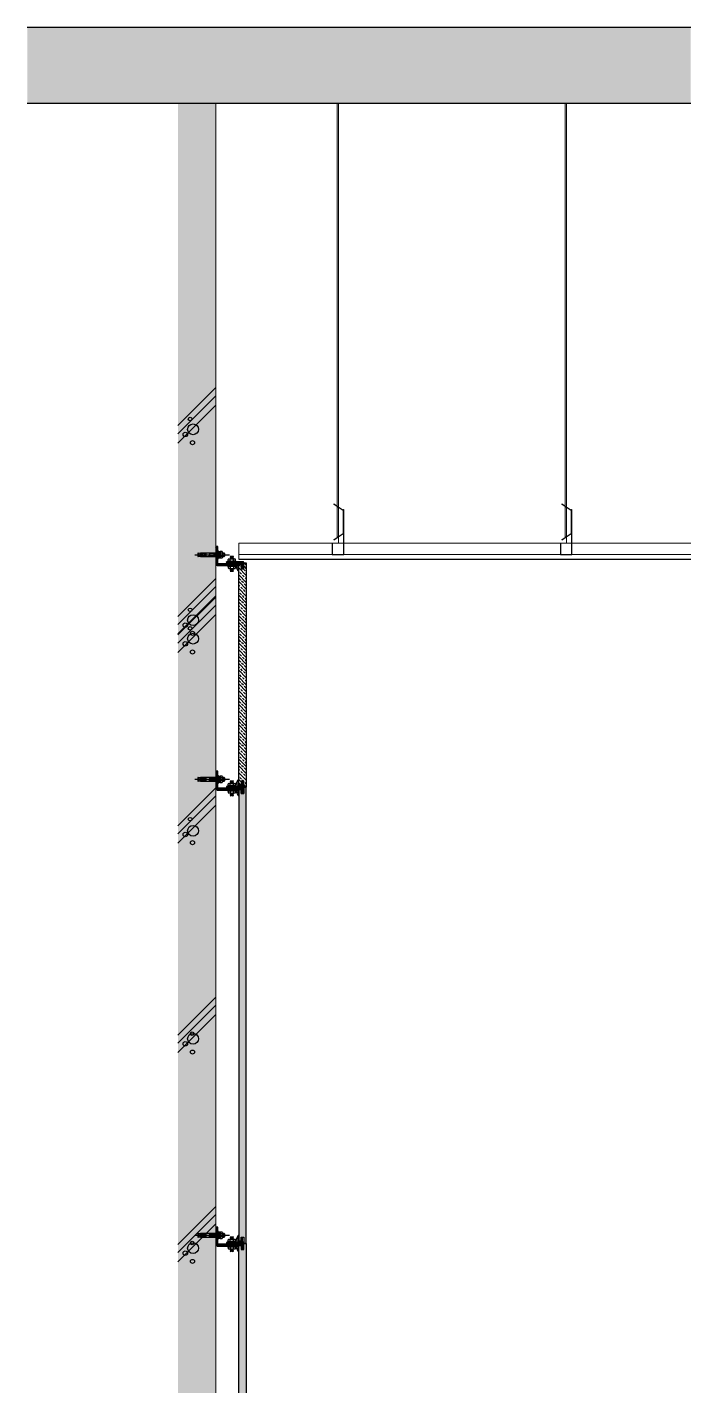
# Model space of a CAD drawing. Header units: millimetres. Extents: x -223175 to 287756, y -120611 to 352956.
# Drawn here: x 237744 to 239490, y 81747 to 85323 of the extents above; entities that cross this region are included whole.
import ezdxf
from ezdxf.lldxf.tags import DXFTag

# ---------------------------------------------------------------- set-up
doc = ezdxf.new("R2010")
doc.units = ezdxf.units.MM
doc.header["$LTSCALE"] = 50
for name, color, linetype in [('1-AG', 4, 'Continuous'), ('1W-마감-대리석', 130, 'Continuous'), ('8', 8, 'Continuous'), ('A-SECTION MEDIUM', 3, 'Continuous'), ('ANG', 1, 'Continuous'), ('AS00X0001_A-DETL-HEVY', 2, 'Continuous'), ('BORD', 7, 'Continuous'), ('CENTER', 1, 'CENTER'), ('d', 7, 'Continuous'), ('ELE', 8, 'Continuous'), ('HATCH', 7, 'Continuous'), ('K', 7, 'Continuous'), ('SEC4', 8, 'Continuous')]:
    doc.layers.add(name, color=color, linetype=linetype)
doc.layers.add('A-GYPS-PROFILES', color=172, linetype='Continuous', lineweight=9)
doc.layers.add('STRC', color=2, linetype='Continuous', lineweight=9)
tags = doc.linetypes.add('CENTER', pattern=[50.8, 31.75, -6.35, 6.35, -6.35]).pattern_tags.tags
tags[10:11] = [DXFTag(74, 4), DXFTag(75, 0), DXFTag(340, '0'), DXFTag(46, 1.0), DXFTag(50, 0.0), DXFTag(44, 0.0), DXFTag(45, 0.0)]
tags[8:9] = [DXFTag(74, 4), DXFTag(75, 0), DXFTag(340, '0'), DXFTag(46, 1.0), DXFTag(50, 0.0), DXFTag(44, 0.0), DXFTag(45, 0.0)]
tags[6:7] = [DXFTag(74, 4), DXFTag(75, 0), DXFTag(340, '0'), DXFTag(46, 1.0), DXFTag(50, 0.0), DXFTag(44, 0.0), DXFTag(45, 0.0)]
tags[4:5] = [DXFTag(74, 4), DXFTag(75, 0), DXFTag(340, '0'), DXFTag(46, 1.0), DXFTag(50, 0.0), DXFTag(44, 0.0), DXFTag(45, 0.0)]
pattern_1 = [(45, (235824.9192, 83314.9832), (-2.0205576, 2.0205576), []), (45, (235826.2662, 83314.9832), (-2.0205576, 2.0205576), [])]
pattern_2 = [(45, (235824.9192, 82114.9832), (-2.0205576, 2.0205576), []), (45, (235826.2662, 82114.9832), (-2.0205576, 2.0205576), [])]
pattern_3 = [(45, (235824.9192, 83905.9832), (-2.0205576, 2.0205576), []), (45, (235826.2662, 83905.9832), (-2.0205576, 2.0205576), [])]

# ---------------------------------------------------------------- blocks, each defined once
blk = doc.blocks.new('A$C11A53913')
at = {"layer": '8'}
h = blk.add_hatch(dxfattribs=at)
h.set_pattern_fill('DASH', color=8, scale=11.428571, angle=-0.4404, style=0)
h.set_pattern_definition([(270.44038365, (272678.6091, 159490.5334), (-1.4175491325, -1.4395093296), [1.428571429, -1.428571429])])
h.paths.add_polyline_path([(33.5, 14.2), (33.5, 14.6), (30.5, 14.6), (30.5, 14.2)])
h.paths.add_polyline_path([(30.5, 14.2), (30.5, 12.7), (33.5, 12.7), (33.5, 14.2)])
h.paths.add_polyline_path([(33.6, 9.6), (33.5, 12.7), (30.5, 12.7), (30.5, 9.6)])
h.paths.add_polyline_path([(33.6, 9.6), (30.5, 9.6), (30.5, 6.6), (33.6, 6.6)])
h.paths.add_polyline_path([(30.5, 6.6), (30.5, 5), (33.6, 5.1), (33.6, 6.6)])
h.paths.add_polyline_path([(30.5, 5), (30.5, 4.7), (33.6, 4.7), (33.6, 5.1)])
h = blk.add_hatch(dxfattribs=at)
h.set_pattern_fill('DASH', color=8, scale=11.428571, angle=-0.4404, style=0)
h.set_pattern_definition([(270.44038, (-476.9, 1704.0097), (-1.4175491, -1.4395093), [1.4285714, -1.4285714])])
h.paths.add_polyline_path([(40.3, 4.7), (40.2, 5.1), (42, 5.1), (42, 4.7)])
h.paths.add_polyline_path([(38.2, 4.7), (38.2, 5.1), (40.2, 5.1), (40.3, 4.7)])
h.paths.add_polyline_path([(34.4, 4.7), (34.3, 5.1), (38.2, 5.1), (38.2, 4.7)])
h.paths.add_polyline_path([(34.3, 5.1), (34.3, 6.6), (38.1, 6.6), (38.2, 5.1)])
h.paths.add_polyline_path([(40.2, 6.6), (40.2, 5.1), (38.2, 5.1), (38.1, 6.6)])
h.paths.add_polyline_path([(40.2, 6.6), (42, 6.7), (42, 5.1), (40.2, 5.1)])
h.paths.add_polyline_path([(40, 9.7), (41.9, 9.7), (42, 6.7), (40.2, 6.6)])
h.paths.add_polyline_path([(38.1, 9.7), (40, 9.7), (40.2, 6.6), (38.1, 6.6)])
h.paths.add_polyline_path([(38.1, 9.7), (38.1, 6.6), (34.3, 6.6), (34.3, 9.6)])
h.paths.add_polyline_path([(38.1, 9.7), (34.3, 9.6), (34.3, 12.7), (38.1, 12.7)])
h.paths.add_polyline_path([(38.1, 12.7), (39.9, 12.7), (40, 9.7), (38.1, 9.7)])
h.paths.add_polyline_path([(39.9, 12.7), (41.9, 12.7), (41.9, 9.7), (40, 9.7)])
h.paths.add_polyline_path([(39.9, 12.7), (39.8, 14.3), (41.9, 14.3), (41.9, 12.7)])
h.paths.add_polyline_path([(38.1, 12.7), (38.1, 14.2), (39.8, 14.3), (39.9, 12.7)])
h.paths.add_polyline_path([(34.3, 12.7), (34.3, 14.2), (38.1, 14.2), (38.1, 12.7)])
h.paths.add_polyline_path([(34.3, 14.2), (34.3, 14.6), (38.1, 14.6), (38.1, 14.2)])
h.paths.add_polyline_path([(39.8, 14.6), (39.8, 14.3), (38.1, 14.2), (38.1, 14.6)])
h.paths.add_polyline_path([(41.9, 14.7), (41.9, 14.3), (39.8, 14.3), (39.8, 14.6)])
at = {"color": 8, "linetype": 'Continuous'}
blk.add_line((38.2, 5, 0), (38.2, 5, 0), dxfattribs=at)
at = {"layer": '8', "color": 8}
for p, q in [((30.5, 9.6, 0), (28.7, 11.4, 0)), ((28.7, 9.6, 0), (30.5, 7.8, 0)), ((30.5, 12.7, 0), (51, 12.8, 0)), ((30.5, 6.6, 0), (51.1, 6.7, 0)), ((51, 12.8, 0), (53.6, 14.4, 0)), ((51.1, 6.7, 0), (53.7, 5.2, 0))]:
    blk.add_line(p, q, dxfattribs=at)
at = {"layer": 'CENTER'}
blk.add_line((90.7, 10.1, 0), (0, 9.4, 0), dxfattribs=at)
at = {"layer": 'ELE', "color": 8}
for p, q in [((12.2, 12.5, 0), (13.7, 14.1, 0)), ((12.2, 12.5, 0), (18.3, 12.6, 0)), ((12.2, 6.4, 0), (12.2, 12.5, 0)), ((12.2, 6.4, 0), (18.4, 6.5, 0)), ((13.7, 4.9, 0), (12.2, 6.4, 0)), ((13.7, 14.1, 0), (18.3, 14.1, 0)), ((13.7, 4.9, 0), (13.7, 14.1, 0)), ((18.4, 4.9, 0), (13.7, 4.9, 0)), ((18.3, 16.4, 0), (19.1, 17.9, 0)), ((18.4, 2.7, 0), (18.3, 16.4, 0)), ((19.3, 1.2, 0), (18.4, 2.7, 0)), ((19.1, 17.9, 0), (24.4, 17.9, 0)), ((19.2, 13.7, 0), (24.4, 13.7, 0)), ((19.2, 5.3, 0), (24.5, 5.4, 0)), ((24.5, 1.2, 0), (19.3, 1.2, 0)), ((24.4, 17.9, 0), (24.5, 1.2, 0)), ((24.4, 9.6, 0), (28.7, 9.6, 0)), ((24.5, 8.1, 0), (26.6, 8.4, 0)), ((24.5, 8.1, 0), (25.5, 0.8, 0)), ((25.4, 18.3, 0), (25.5, 8.3, 0)), ((27.6, 18.3, 0), (25.4, 18.3, 0)), ((26.5, 10.7, 0), (25.4, 18.3, 0)), ((25.5, 8.3, 0), (25.8, 14, 0)), ((25.5, 0.8, 0), (27.7, 0.8, 0)), ((25.8, 14, 0), (26.5, 10.7, 0)), ((28.7, 11, 0), (26.5, 10.7, 0)), ((26.6, 8.4, 0), (27.7, 0.8, 0)), ((26.6, 8.4, 0), (27.4, 5.2, 0)), ((27.4, 5.2, 0), (27.6, 10.9, 0)), ((28.7, 11, 0), (27.6, 18.3, 0)), ((27.7, 0.8, 0), (27.6, 10.9, 0)), ((28.7, 0, 0), (28.6, 19.2, 0)), ((28.6, 19.2, 0), (30.4, 19.2, 0)), ((30.6, 0, 0), (28.7, 0, 0)), ((30.4, 19.2, 0), (30.6, 0, 0)), ((30.5, 14.2, 0), (61.5, 14.4, 0)), ((61.6, 5.3, 0), (30.5, 5, 0)), ((51.1, 5.2, 0), (51, 14.3, 0)), ((61.5, 14.4, 0), (61.6, 5.3, 0)), ((61.6, 12.9, 0), (70, 13, 0)), ((61.6, 6.8, 0), (70.1, 6.9, 0))]:
    blk.add_line(p, q, dxfattribs=at)
at = {"layer": 'ELE', "color": 8, "elevation": 0}
for points in [[(62.2, 14.4), (74, 14.5), (74.1, 5.4), (62.3, 5.3)], [(70, 13), (80.7, 14.6), (80.8, 5.5), (70.1, 6.9)]]:
    blk.add_lwpolyline(points, close=True, dxfattribs=at)
at = {"layer": 'ELE', "color": 8}
for centre, radius, start, end in [((22.4, 16.3, 0), 4.16, 187.1449, 218.5195), ((29, 9.6, 0), 10.6, 157.2412, 203.6396), ((22.5, 2.8, 0), 4.16, 142.3613, 173.7359)]:
    blk.add_arc(centre, radius, start, end, dxfattribs=at)
blk = doc.blocks.new('A$C745C3258')
at = {"layer": '1-AG'}
h = blk.add_hatch(dxfattribs=at)
h.set_pattern_fill('DASH', color=8, scale=11.428571, angle=-0.4404, style=0)
h.set_pattern_definition([(2e-15, (-157375.1597, -273803.6797), (1.4285714286, 1.4285714286), [1.428571429, -1.428571429])])
h.paths.add_polyline_path([(0.9, 59.1), (0.5, 59.1), (0.5, 62.2), (0.9, 62.2)])
h.paths.add_polyline_path([(0.9, 62.2), (2.4, 62.2), (2.4, 59.1), (0.9, 59.1)])
h.paths.add_polyline_path([(5.5, 59.1), (2.4, 59.1), (2.4, 62.2), (5.5, 62.2)])
h.paths.add_polyline_path([(5.5, 59.1), (5.5, 62.2), (8.5, 62.2), (8.5, 59.1)])
h.paths.add_polyline_path([(8.5, 62.2), (10, 62.2), (10, 59.1), (8.5, 59.1)])
h.paths.add_polyline_path([(10, 62.2), (10.4, 62.2), (10.4, 59.1), (10, 59.1)])
at = {"layer": '1-AG', "color": 8, "lineweight": 0}
for p, q in [((-4.1, 62.2), (-4.1, 65.1)), ((-4.1, 65.1), (-3.3, 65)), ((14.2, 64), (15.1, 64)), ((15.1, 64), (15.1, 62.2))]:
    blk.add_line(p, q, dxfattribs=at)
at = {"layer": '1-AG', "color": 8}
for p, q in [((15.1, 64), (-4.1, 64)), ((-4.1, 64), (-4.1, 62.2)), ((-4.1, 62.2), (15.1, 62.2)), ((4, 64), (-3.3, 65)), ((0.9, 62.2), (0.9, 29.1)), ((5.5, 62.2), (3.6, 64)), ((4, 64), (4.3, 66.1)), ((9.8, 65.3), (4.2, 65)), ((14.2, 65), (4.2, 65)), ((5.5, 64), (7.3, 62.2)), ((6.6, 66.1), (14.2, 65)), ((6.6, 66.1), (9.8, 65.3)), ((10, 29.1), (10, 62.2)), ((15.1, 62.2), (15.1, 64)), ((0.9, 29.1), (10, 29.1)), ((2.4, 29.1), (2.4, 20.6)), ((8.5, 29.1), (8.5, 20.6))]:
    blk.add_line(p, q, dxfattribs=at)
at = {"layer": '1-AG', "color": 8, "linetype": 'Continuous'}
blk.add_line((10.1, 52.5), (10.1, 52.5), dxfattribs=at)
at = {"layer": '1-AG', "color": 8}
for points in [[(0.9, 28.4), (0.9, 16.6), (10, 16.6), (10, 28.4)], [(2.4, 20.6), (0.9, 9.9), (10, 9.9), (8.5, 20.6)]]:
    blk.add_lwpolyline(points, close=True, dxfattribs=at)
at = {"layer": '1-AG', "color": 8, "xscale": -1, "rotation": 90.44038364844565}
blk.add_blockref('A$C11A53913', (14.8, 92.7), dxfattribs=at)

msp = doc.modelspace()

# ---------------------------------------------------------------- hatches: boundary and pattern name
at = {"true_color": 0xededed}
h = msp.add_hatch(dxfattribs=at)
h.set_pattern_fill('AR-CONC', scale=0.15)
h.set_pattern_definition([(50, (203752.943, 108381.427), (27.3277, -2.390863), [2.8575, -31.4325]), (355, (203752.943, 108381.427), (-5.286513, 28.658527), [2.286, -25.146088]), (100.451445, (203755.22, 108381.228), (22.041187, 26.267663), [2.428501, -26.713537]), (46.1842, (203752.943, 108389.047), (40.661856, -6.30635), [4.28625, -47.14875]), (96.63556, (203756.33, 108388.52), (35.61062, 37.11392), [3.642753, -40.07034]), (351.18415, (203752.943, 108389.047), (35.61062, 37.11392), [3.428995, -37.71896]), (21, (203756.753, 108387.142), (22.742159, -15.33978), [2.8575, -31.4325]), (326, (203756.753, 108387.142), (9.270304, 27.628195), [2.286, -25.146]), (71.451445, (203758.648, 108385.863), (32.012463, 12.288415), [2.428501, -26.71349]), (37.5, (203752.943, 108381.427), (0.4632905, 12.6832558), [0, -24.8412, 0, -25.527, 0, -25.24125]), (7.5, (203752.943, 108381.427), (10.0229494, 15.0270862), [0, -14.5542, 0, -24.2697, 0, -9.62025]), (327.5, (203744.447, 108381.427), (20.3385893, -0.8593116), [0, -9.525, 0, -29.718, 0, -39.4335]), (317.5, (203740.637, 108381.427), (22.219377, 3.813974), [0, -12.3825, 0, -19.7358, 0, -28.0035])])
h.paths.add_polyline_path([(237744.1648, 85122.9832), (239490.29, 85122.9832), (239490.29, 85322.9832), (237744.1648, 85322.9832)])
at = {"layer": 'ANG'}
h = msp.add_hatch(dxfattribs=at)
h.set_pattern_fill('ANSI32', color=251, scale=0.3, style=0)
h.set_pattern_definition(pattern_3)
edge = h.paths.add_edge_path()
edge.add_arc((238245.6648, 83910.9832), 5, 180, 270)
edge.add_line((238245.6648, 83905.9832), (238300.197, 83905.9832))
edge.add_line((238300.197, 83905.9832), (238300.197, 83910.9832))
edge.add_line((238300.197, 83910.9832), (238247.6648, 83910.9832))
edge.add_arc((238247.6648, 83912.9832), 2, 180, 270, ccw=False)
edge.add_line((238245.6648, 83912.9832), (238245.6648, 83955.9832))
edge.add_line((238245.6648, 83955.9832), (238240.6648, 83955.9832))
edge.add_line((238240.6648, 83955.9832), (238240.6648, 83910.9832))
h = msp.add_hatch(dxfattribs=at)
h.set_pattern_fill('ANSI32', color=251, scale=0.3, style=0)
h.set_pattern_definition(pattern_3)
h.paths.add_polyline_path([(238312.6647, 83910.9832), (238312.6647, 83915.9832), (238268.2776, 83915.9832), (238268.2776, 83910.9832)])
for points in [[(238310.2647, 83910.9832), (238308.6647, 83910.9832), (238308.6647, 83898.9832), (238310.2647, 83898.9832)], [(238310.2647, 83336.9832), (238308.6647, 83336.9832), (238308.6647, 83307.9832), (238310.2647, 83307.9832)], [(238310.2647, 82136.9832), (238308.6647, 82136.9832), (238308.6647, 82107.9832), (238310.2647, 82107.9832)]]:
    msp.add_hatch(color=251, dxfattribs=at).paths.add_polyline_path(points)
h = msp.add_hatch(dxfattribs=at)
h.set_pattern_fill('ANSI32', color=251, scale=0.3, style=0)
h.set_pattern_definition(pattern_1)
edge = h.paths.add_edge_path()
edge.add_arc((238245.6648, 83319.9832), 5, 180, 270)
edge.add_line((238245.6648, 83314.9832), (238300.197, 83314.9832))
edge.add_line((238300.197, 83314.9832), (238300.197, 83319.9832))
edge.add_line((238300.197, 83319.9832), (238247.6648, 83319.9832))
edge.add_arc((238247.6648, 83321.9832), 2, 180, 270, ccw=False)
edge.add_line((238245.6648, 83321.9832), (238245.6648, 83364.9832))
edge.add_line((238245.6648, 83364.9832), (238240.6648, 83364.9832))
edge.add_line((238240.6648, 83364.9832), (238240.6648, 83319.9832))
h = msp.add_hatch(dxfattribs=at)
h.set_pattern_fill('ANSI32', color=251, scale=0.3, style=0)
h.set_pattern_definition(pattern_1)
h.paths.add_polyline_path([(238312.6647, 83319.9832), (238312.6647, 83324.9832), (238268.2776, 83324.9832), (238268.2776, 83319.9832)])
h = msp.add_hatch(dxfattribs=at)
h.set_pattern_fill('ANSI32', color=251, scale=0.3, style=0)
h.set_pattern_definition(pattern_2)
edge = h.paths.add_edge_path()
edge.add_arc((238245.6648, 82119.9832), 5, 180, 270)
edge.add_line((238245.6648, 82114.9832), (238300.197, 82114.9832))
edge.add_line((238300.197, 82114.9832), (238300.197, 82119.9832))
edge.add_line((238300.197, 82119.9832), (238247.6648, 82119.9832))
edge.add_arc((238247.6648, 82121.9832), 2, 180, 270, ccw=False)
edge.add_line((238245.6648, 82121.9832), (238245.6648, 82164.9832))
edge.add_line((238245.6648, 82164.9832), (238240.6648, 82164.9832))
edge.add_line((238240.6648, 82164.9832), (238240.6648, 82119.9832))
h = msp.add_hatch(dxfattribs=at)
h.set_pattern_fill('ANSI32', color=251, scale=0.3, style=0)
h.set_pattern_definition(pattern_2)
h.paths.add_polyline_path([(238312.6647, 82119.9832), (238312.6647, 82124.9832), (238268.2776, 82124.9832), (238268.2776, 82119.9832)])
at = {"layer": 'd'}
msp.add_hatch(color=254, dxfattribs=at).paths.add_polyline_path([(238140.6648, 85122.9832), (238140.6648, 79922.9832), (238240.6648, 79922.9832), (238240.6648, 85122.9832)])
at = {"layer": 'HATCH'}
h = msp.add_hatch(dxfattribs=at)
h.set_pattern_fill('AR-CONC', color=256, scale=0.02, style=0)
h.set_pattern_definition([(50, (237546.7915, 82315.3553), (3.6436934, -0.3187817), [0.381, -4.191]), (355, (237546.7915, 82315.3553), (-0.7048565, 3.821133), [0.3048, -3.3528]), (100.451, (237547.095, 82315.3287), (2.93885, 3.502334), [0.3238, -3.5618]), (46.1842, (237546.7915, 82316.3713), (5.421581, -0.840847), [0.5715, -6.2865]), (96.6356, (237547.2433, 82316.301), (4.748085, 4.948511), [0.4857, -5.3427]), (351.184, (237546.7915, 82316.371), (4.748092, 4.948502), [0.4572, -5.0292]), (21, (237547.2995, 82316.1173), (3.0322976, -2.0453104), [0.381, -4.191]), (326, (237547.2995, 82316.1173), (1.2360406, 3.683759), [0.3048, -3.3528]), (71.4514, (237547.5522, 82315.9468), (4.26833, 1.638457), [0.3238, -3.5618]), (37.5, (237546.7915, 82315.3553), (0.0617721, 1.6911008), [0, -3.31216, 0, -3.4036, 0, -3.3655]), (7.5, (237546.7915, 82315.3553), (1.3363933, 2.0036115), [0, -1.94056, 0, -3.23596, 0, -1.2827]), (327.5, (237545.6587, 82315.3553), (2.7118119, -0.1145749), [0, -1.27, 0, -3.9624, 0, -5.2578]), (317.5, (237545.1507, 82315.3553), (2.9625836, 0.5085298), [0, -1.651, 0, -2.63144, 0, -3.7338])])
h.paths.add_polyline_path([(238300.6651, 83907.9832), (238307.1647, 83907.9832), (238307.1647, 83897.4832), (238314.1647, 83897.4832), (238314.1647, 83913.6169), (238313.3508, 83915.9832), (238293.3889, 83915.9832), (238291.959, 83908.4324), (238293.7855, 83901.7293), (238295.322, 83900.0621), (238296.6009, 83896.0377), (238298.3322, 83893.2648), (238299.7101, 83892.288), (238300.6651, 83890.188)])
h = msp.add_hatch(dxfattribs=at)
h.set_pattern_fill('AR-CONC', color=256, scale=0.02, style=0)
h.set_pattern_definition([(50, (237546.7915, 81724.3553), (3.6436934, -0.3187817), [0.381, -4.191]), (355, (237546.7915, 81724.3553), (-0.7048565, 3.821133), [0.3048, -3.3528]), (100.451, (237547.095, 81724.3287), (2.93885, 3.502334), [0.3238, -3.5618]), (46.1842, (237546.7915, 81725.3713), (5.421581, -0.840847), [0.5715, -6.2865]), (96.6356, (237547.2433, 81725.301), (4.748085, 4.948511), [0.4857, -5.3427]), (351.184, (237546.7915, 81725.371), (4.748092, 4.948502), [0.4572, -5.0292]), (21, (237547.2995, 81725.1173), (3.0322976, -2.0453104), [0.381, -4.191]), (326, (237547.2995, 81725.1173), (1.2360406, 3.683759), [0.3048, -3.3528]), (71.4514, (237547.5522, 81724.9468), (4.26833, 1.638457), [0.3238, -3.5618]), (37.5, (237546.7915, 81724.3553), (0.0617721, 1.6911008), [0, -3.31216, 0, -3.4036, 0, -3.3655]), (7.5, (237546.7915, 81724.3553), (1.3363933, 2.0036115), [0, -1.94056, 0, -3.23596, 0, -1.2827]), (327.5, (237545.6587, 81724.3553), (2.7118119, -0.1145749), [0, -1.27, 0, -3.9624, 0, -5.2578]), (317.5, (237545.1507, 81724.3553), (2.9625836, 0.5085298), [0, -1.651, 0, -2.63144, 0, -3.7338])])
h.paths.add_polyline_path([(238309.0101, 83327.9832), (238308.5101, 83327.9832), (238300.6651, 83327.9832), (238300.6651, 83343.8832), (238299.3101, 83342.5832), (238297.6209, 83340.0573), (238296.8209, 83338.0753), (238296.1908, 83336.1452), (238293.2282, 83332.573), (238292.7739, 83328.3378), (238293.4324, 83325.213), (238291.959, 83317.4324), (238293.7855, 83310.7293), (238295.322, 83309.0621), (238296.6009, 83305.0377), (238298.3322, 83302.2648), (238299.7101, 83301.288), (238300.6651, 83299.188), (238300.6651, 83316.9832), (238307.1647, 83316.9832), (238307.1647, 83306.4832), (238314.1647, 83306.4832), (238314.1647, 83322.6169), (238313.3195, 83325.0742), (238311.1116, 83325.9884), (238310.9116, 83326.6884)])
h = msp.add_hatch(dxfattribs=at)
h.set_pattern_fill('AR-CONC', color=256, scale=0.02, style=0)
h.set_pattern_definition([(50, (237546.7915, 80524.3553), (3.6436934, -0.3187817), [0.381, -4.191]), (355, (237546.7915, 80524.3553), (-0.7048565, 3.821133), [0.3048, -3.3528]), (100.451, (237547.095, 80524.3287), (2.93885, 3.502334), [0.3238, -3.5618]), (46.1842, (237546.7915, 80525.3713), (5.421581, -0.840847), [0.5715, -6.2865]), (96.6356, (237547.2433, 80525.301), (4.748085, 4.948511), [0.4857, -5.3427]), (351.184, (237546.7915, 80525.371), (4.748092, 4.948502), [0.4572, -5.0292]), (21, (237547.2995, 80525.1173), (3.0322976, -2.0453104), [0.381, -4.191]), (326, (237547.2995, 80525.1173), (1.2360406, 3.683759), [0.3048, -3.3528]), (71.4514, (237547.5522, 80524.9468), (4.26833, 1.638457), [0.3238, -3.5618]), (37.5, (237546.7915, 80524.3553), (0.0617721, 1.6911008), [0, -3.31216, 0, -3.4036, 0, -3.3655]), (7.5, (237546.7915, 80524.3553), (1.3363933, 2.0036115), [0, -1.94056, 0, -3.23596, 0, -1.2827]), (327.5, (237545.6587, 80524.3553), (2.7118119, -0.1145749), [0, -1.27, 0, -3.9624, 0, -5.2578]), (317.5, (237545.1507, 80524.3553), (2.9625836, 0.5085298), [0, -1.651, 0, -2.63144, 0, -3.7338])])
h.paths.add_polyline_path([(238309.0101, 82127.9832), (238308.5101, 82127.9832), (238300.6651, 82127.9832), (238300.6651, 82143.8832), (238299.3101, 82142.5832), (238297.6209, 82140.0573), (238296.8209, 82138.0753), (238296.1908, 82136.1452), (238293.2282, 82132.573), (238292.7739, 82128.3378), (238293.4324, 82125.213), (238291.959, 82117.4324), (238293.7855, 82110.7293), (238295.322, 82109.0621), (238296.6009, 82105.0377), (238298.3322, 82102.2648), (238299.7101, 82101.288), (238300.6651, 82099.188), (238300.6651, 82116.9832), (238307.1647, 82116.9832), (238307.1647, 82106.4832), (238314.1647, 82106.4832), (238314.1647, 82122.6169), (238313.3195, 82125.0742), (238311.1116, 82125.9884), (238310.9116, 82126.6884)])
at = {"layer": 'K', "ltscale": 0.05}
h = msp.add_hatch(dxfattribs=at)
h.set_pattern_fill('ANSI33', color=251, scale=2, angle=90, style=0)
h.set_pattern_definition([(135, (76969.133, 100397.774), (-8.9802561, -8.9802561), []), (135, (76969.133, 100406.754), (-8.9802561, -8.9802561), [6.35, -3.175])])
h.paths.add_polyline_path([(238300.6651, 83327.9832), (238300.6653, 83907.9832), (238307.1647, 83907.9832), (238307.1647, 83897.4832), (238314.1647, 83897.4832), (238314.1647, 83912.9832), (238320.6648, 83912.9832), (238320.6648, 83322.9832), (238314.1647, 83322.9832), (238314.1647, 83338.4832), (238307.1647, 83338.4832), (238307.1647, 83327.9832)])
h = msp.add_hatch(dxfattribs=at)
h.set_pattern_fill('ANSI33', color=251, scale=2, angle=90, style=0)
h.set_pattern_definition([(135, (76969.133, 100397.774), (-8.9802561, -8.9802561), []), (135, (76969.133, 100406.754), (-8.9802561, -8.9802561), [6.35, -3.175])])
h.paths.add_polyline_path([(238300.6653, 82127.9832), (238307.1647, 82127.9832), (238307.1647, 82138.4832), (238314.1647, 82138.4832), (238314.1647, 82122.9832), (238320.6648, 82122.9832), (238320.6648, 83321.9832), (238314.1647, 83321.9832), (238314.1647, 83306.4832), (238307.1647, 83306.4832), (238307.1647, 83316.9832), (238300.6653, 83316.9832)])
h = msp.add_hatch(dxfattribs=at)
h.set_pattern_fill('ANSI33', color=251, scale=2, angle=90, style=0)
h.set_pattern_definition([(135, (808705.663, 41740.83), (-8.98025612, -8.98025612), []), (135, (808705.663, 41749.81), (-8.98025612, -8.98025612), [6.35, -3.175])])
edge = h.paths.add_edge_path()
edge.add_line((238300.6651, 80927.9832), (238300.6653, 82118.9832))
edge.add_line((238300.6653, 82118.9832), (238307.6647, 82118.9832))
edge.add_line((238307.6647, 82118.9832), (238307.6647, 82111.1894))
edge.add_arc((238309.1647, 82116.5404), 5.5572, 254.3410076, 285.6590213)
edge.add_line((238310.6646, 82111.1894), (238310.6646, 82121.9832))
edge.add_line((238310.6646, 82121.9832), (238320.6648, 82121.9832))
edge.add_line((238320.6648, 82121.9832), (238320.6648, 80922.9832))
edge.add_line((238320.6648, 80922.9832), (238314.1647, 80922.9832))
edge.add_line((238314.1647, 80922.9832), (238314.1647, 80938.4832))
edge.add_line((238314.1647, 80938.4832), (238307.1647, 80938.4832))
edge.add_line((238307.1647, 80938.4832), (238307.1647, 80927.9832))
edge.add_line((238307.1647, 80927.9832), (238300.6651, 80927.9832))

# ---------------------------------------------------------------- linework, layer by layer
at = {"layer": '1W-마감-대리석', "ltscale": 0.05, "elevation": 0}
msp.add_lwpolyline([(238300.6653, 83327.9832), (238300.6653, 83907.9832), (238307.1647, 83907.9832), (238307.1647, 83897.4832), (238314.1647, 83897.4832), (238314.1647, 83912.9832), (238320.6648, 83912.9832), (238320.6648, 83322.9832), (238314.1647, 83322.9832), (238314.1647, 83338.4832), (238307.1647, 83338.4832), (238307.1647, 83327.9832), (238300.6651, 83327.9832)], dxfattribs=at)
at = {"layer": '1W-마감-대리석', "ltscale": 0.05}
msp.add_lwpolyline([(238300.6651, 82127.9832), (238307.1647, 82127.9832), (238307.1647, 82138.4832), (238314.1647, 82138.4832), (238314.1647, 82122.9832), (238320.6648, 82122.9832), (238320.6648, 83321.9832), (238314.1647, 83321.9832), (238314.1647, 83306.4832), (238307.1647, 83306.4832), (238307.1647, 83316.9832), (238300.6653, 83316.9832), (238300.6653, 82127.9832)], dxfattribs=at)
at = {"layer": '1W-마감-대리석', "ltscale": 0.05, "elevation": 0}
msp.add_lwpolyline([(238300.6653, 80927.9832), (238300.6653, 82118.9832), (238307.6647, 82118.9832), (238307.6647, 82111.1894, 0.137507592), (238310.6646, 82111.1894), (238310.6646, 82121.9832), (238320.6648, 82121.9832), (238320.6648, 80922.9832), (238314.1647, 80922.9832), (238314.1647, 80938.4832), (238307.1647, 80938.4832), (238307.1647, 80927.9832), (238300.6651, 80927.9832)], format="xyb", dxfattribs=at)
at = {"layer": 'A-GYPS-PROFILES'}
for p, q in [((238559.5743, 84062.3858, 0), (238559.5743, 85122.9832, 0)), ((238563.5743, 84059.6609, 0), (238563.5743, 85122.9832, 0)), ((239159.5743, 84062.3858, 0), (239159.5743, 85122.9832, 0)), ((239163.5743, 84059.6609, 0), (239163.5743, 85122.9832, 0)), ((238576.1662, 84051.0829, 0), (238550.8942, 84068.2988, 0)), ((238550.8942, 84067.3308, 0), (238550.8942, 84068.2988, 0)), ((238575.3662, 84050.6599, 0), (238550.8942, 84067.3308, 0)), ((239176.1662, 84051.0829, 0), (239150.8942, 84068.2988, 0)), ((239150.8942, 84067.3308, 0), (239150.8942, 84068.2988, 0)), ((239175.3662, 84050.6599, 0), (239150.8942, 84067.3308, 0)), ((238559.5743, 83979.8425, 0), (238559.5743, 84061.4178, 0)), ((238563.5743, 83982.5674, 0), (238563.5743, 84058.6929, 0)), ((238575.4099, 84050.5773, 0), (238575.4099, 84020.6302, 0)), ((238576.2099, 84053.2936, 0), (238577.0099, 84053.2936, 0)), ((238576.2099, 84053.2936, 0), (238576.2099, 83964.5453, 0)), ((238577.0099, 84053.2936, 0), (238577.0099, 83964.5453, 0)), ((239159.5743, 83979.8425, 0), (239159.5743, 84061.4178, 0)), ((239163.5743, 83982.5674, 0), (239163.5743, 84058.6929, 0)), ((239175.4099, 84050.5773, 0), (239175.4099, 84020.6302, 0)), ((239176.2099, 84053.2936, 0), (239177.0099, 84053.2936, 0)), ((239176.2099, 84053.2936, 0), (239176.2099, 83964.5453, 0)), ((239177.0099, 84053.2936, 0), (239177.0099, 83964.5453, 0)), ((238575.4099, 84020.6302, 0), (238575.4099, 83990.683, 0)), ((239175.4099, 84020.6302, 0), (239175.4099, 83990.683, 0)), ((238300.6648, 83922.9832, 0), (238300.6648, 83964.9832)), ((238575.3662, 83990.6004, 0), (238550.8942, 83973.9295, 0)), ((238576.1662, 83990.1774, 0), (238550.8942, 83972.9615, 0)), ((238563.5743, 83964.5453, 0), (238563.5743, 83981.5995, 0)), ((239175.3662, 83990.6004, 0), (239150.8942, 83973.9295, 0)), ((239176.1662, 83990.1774, 0), (239150.8942, 83972.9615, 0)), ((239163.5743, 83964.5453, 0), (239163.5743, 83981.5995, 0)), ((238300.6648, 83934.9832), (239490.29, 83934.9832, 0)), ((238300.6648, 83922.9832), (239490.29, 83922.9832, 0))]:
    msp.add_line(p, q, dxfattribs=at)
at = {"layer": 'A-GYPS-PROFILES', "color": 6}
msp.add_line((238300.6648, 83964.9832), (239490.29, 83964.9832, 0), dxfattribs=at)
at = {"layer": 'A-GYPS-PROFILES'}
for centre, start, end in [((238575.3099, 84050.5773, 0), 0, 55.7363952), ((238576.1099, 84051.0003, 0), 0, 55.7363952), ((239175.3099, 84050.5773, 0), 0, 55.7363952), ((239176.1099, 84051.0003, 0), 0, 55.7363952), ((238575.3099, 83990.683, 0), 304.2636048, 0), ((239175.3099, 83990.683, 0), 304.2636048, 0), ((238576.1099, 83990.26, 0), 304.2636048, 0), ((239176.1099, 83990.26, 0), 304.2636048, 0)]:
    msp.add_arc(centre, 0.1, start, end, dxfattribs=at)
at = {"layer": 'A-SECTION MEDIUM', "elevation": 0}
for points in [[(238547.0099, 83964.9832), (238547.0099, 83934.9832), (238577.0099, 83934.9832), (238577.0099, 83964.9832)], [(239147.0099, 83964.9832), (239147.0099, 83934.9832), (239177.0099, 83934.9832), (239177.0099, 83964.9832)]]:
    msp.add_lwpolyline(points, dxfattribs=at)
at = {"layer": 'ANG'}
for p, q in [((238273.3939, 83918.9403, 0), (238273.3939, 83922.3144, 0)), ((238274.6918, 83923.4578, 0), (238290.8513, 83923.4077, 0)), ((238278.0293, 83919.0186, 0), (238278.0293, 83922.3561, 0)), ((238278.291, 83930.4467, 0), (238286.166, 83930.4467, 0)), ((238278.291, 83930.4467, 0), (238279.166, 83929.5717, 0)), ((238278.291, 83930.4467, 0), (238286.166, 83928.6967, 0)), ((238279.166, 83929.5717, 0), (238278.291, 83928.6967, 0)), ((238278.291, 83928.6967, 0), (238279.166, 83927.8217, 0)), ((238278.291, 83928.6967, 0), (238286.166, 83926.9467, 0)), ((238279.166, 83927.8217, 0), (238278.291, 83926.9467, 0)), ((238278.291, 83926.9467, 0), (238286.166, 83925.1967, 0)), ((238278.291, 83926.9467, 0), (238279.166, 83926.0717, 0)), ((238279.166, 83926.0717, 0), (238278.291, 83925.1967, 0)), ((238278.291, 83925.1967, 0), (238279.166, 83924.3217, 0)), ((238278.291, 83925.1967, 0), (238286.166, 83923.4467, 0)), ((238279.166, 83924.3217, 0), (238278.291, 83923.4467, 0)), ((238279.166, 83929.5717, 0), (238287.041, 83927.8217, 0)), ((238279.166, 83927.8217, 0), (238287.041, 83926.0717, 0)), ((238279.166, 83926.0717, 0), (238287.041, 83924.3217, 0)), ((238279.166, 83924.3217, 0), (238283.1925, 83923.4269, 0)), ((238283.1035, 83930.4467, 0), (238287.041, 83929.5717, 0)), ((238286.166, 83930.4467, 0), (238287.041, 83929.5717, 0)), ((238287.041, 83929.5717, 0), (238286.166, 83928.6967, 0)), ((238286.166, 83928.6967, 0), (238287.041, 83927.8217, 0)), ((238287.041, 83927.8217, 0), (238286.166, 83926.9467, 0)), ((238286.166, 83926.9467, 0), (238287.041, 83926.0717, 0)), ((238287.041, 83926.0717, 0), (238286.166, 83925.1967, 0)), ((238286.166, 83925.1967, 0), (238287.041, 83924.3217, 0)), ((238287.041, 83924.3217, 0), (238286.166, 83923.4467, 0)), ((238287.3, 83919.0186, 0), (238287.3, 83922.3561, 0)), ((238291.9354, 83918.9403, 0), (238291.9354, 83922.3144, 0)), ((238271.5398, 83917.8373, 0), (238271.5398, 83915.9832, 0)), ((238271.5398, 83917.8373, 0), (238293.7895, 83917.8373, 0)), ((238271.5398, 83915.9832, 0), (238293.7895, 83915.9832, 0)), ((238271.5398, 83904.129, 0), (238271.5398, 83905.9832, 0)), ((238271.5398, 83905.9832, 0), (238293.7895, 83905.9832, 0)), ((238271.5398, 83904.129, 0), (238293.7895, 83904.129, 0)), ((238273.3939, 83903.026, 0), (238273.3939, 83899.6519, 0)), ((238274.6918, 83898.5085, 0), (238290.8513, 83898.5586, 0)), ((238277.6647, 83917.7644, 0), (238277.6647, 83904.129, 0)), ((238278.0293, 83902.9477, 0), (238278.0293, 83899.6103, 0)), ((238279.166, 83897.6446, 0), (238278.291, 83898.5196, 0)), ((238278.291, 83896.7696, 0), (238286.166, 83898.5196, 0)), ((238278.291, 83896.7696, 0), (238279.166, 83897.6446, 0)), ((238279.166, 83895.8946, 0), (238278.291, 83896.7696, 0)), ((238278.291, 83895.0196, 0), (238286.166, 83896.7696, 0)), ((238278.291, 83895.0196, 0), (238279.166, 83895.8946, 0)), ((238279.166, 83894.1446, 0), (238278.291, 83895.0196, 0)), ((238278.291, 83893.2696, 0), (238286.166, 83895.0196, 0)), ((238278.291, 83893.2696, 0), (238279.166, 83894.1446, 0)), ((238279.166, 83892.3946, 0), (238278.291, 83893.2696, 0)), ((238278.291, 83891.5196, 0), (238286.166, 83893.2696, 0)), ((238278.291, 83891.5196, 0), (238279.166, 83892.3946, 0)), ((238278.291, 83891.5196, 0), (238286.166, 83891.5196, 0)), ((238279.166, 83897.6446, 0), (238283.1925, 83898.5394, 0)), ((238279.166, 83895.8946, 0), (238287.041, 83897.6446, 0)), ((238279.166, 83894.1446, 0), (238287.041, 83895.8946, 0)), ((238279.166, 83892.3946, 0), (238287.041, 83894.1446, 0)), ((238283.1035, 83891.5196, 0), (238287.041, 83892.3946, 0)), ((238287.041, 83897.6446, 0), (238286.166, 83898.5196, 0)), ((238286.166, 83896.7696, 0), (238287.041, 83897.6446, 0)), ((238287.041, 83895.8946, 0), (238286.166, 83896.7696, 0)), ((238286.166, 83895.0196, 0), (238287.041, 83895.8946, 0)), ((238287.041, 83894.1446, 0), (238286.166, 83895.0196, 0)), ((238286.166, 83893.2696, 0), (238287.041, 83894.1446, 0)), ((238287.041, 83892.3946, 0), (238286.166, 83893.2696, 0)), ((238286.166, 83891.5196, 0), (238287.041, 83892.3946, 0)), ((238287.3, 83902.9477, 0), (238287.3, 83899.6103, 0)), ((238287.6646, 83917.7644, 0), (238287.6646, 83904.129, 0)), ((238291.9354, 83903.026, 0), (238291.9354, 83899.6519, 0)), ((238293.7895, 83917.8373, 0), (238293.7895, 83915.9832, 0)), ((238293.7895, 83904.129, 0), (238293.7895, 83905.9832, 0)), ((238271.5398, 83326.8373, 0), (238271.5398, 83324.9832, 0)), ((238271.5398, 83326.8373, 0), (238293.7895, 83326.8373, 0)), ((238271.5398, 83324.9832, 0), (238293.7895, 83324.9832, 0)), ((238271.5398, 83313.129, 0), (238271.5398, 83314.9832, 0)), ((238271.5398, 83314.9832, 0), (238293.7895, 83314.9832, 0)), ((238271.5398, 83313.129, 0), (238293.7895, 83313.129, 0)), ((238273.3939, 83327.9403, 0), (238273.3939, 83331.3144, 0)), ((238273.3939, 83312.026, 0), (238273.3939, 83308.6519, 0)), ((238274.6918, 83332.4578, 0), (238290.8513, 83332.4077, 0)), ((238277.6647, 83326.7644, 0), (238277.6647, 83313.129, 0)), ((238278.0293, 83328.0186, 0), (238278.0293, 83331.3561, 0)), ((238278.0293, 83311.9477, 0), (238278.0293, 83308.6103, 0)), ((238278.291, 83339.4467, 0), (238286.166, 83339.4467, 0)), ((238278.291, 83339.4467, 0), (238279.166, 83338.5717, 0)), ((238278.291, 83339.4467, 0), (238286.166, 83337.6967, 0)), ((238279.166, 83338.5717, 0), (238278.291, 83337.6967, 0)), ((238278.291, 83337.6967, 0), (238279.166, 83336.8217, 0)), ((238278.291, 83337.6967, 0), (238286.166, 83335.9467, 0)), ((238279.166, 83336.8217, 0), (238278.291, 83335.9467, 0)), ((238278.291, 83335.9467, 0), (238286.166, 83334.1967, 0)), ((238278.291, 83335.9467, 0), (238279.166, 83335.0717, 0)), ((238279.166, 83335.0717, 0), (238278.291, 83334.1967, 0)), ((238278.291, 83334.1967, 0), (238279.166, 83333.3217, 0)), ((238278.291, 83334.1967, 0), (238286.166, 83332.4467, 0)), ((238279.166, 83333.3217, 0), (238278.291, 83332.4467, 0)), ((238279.166, 83338.5717, 0), (238287.041, 83336.8217, 0)), ((238279.166, 83336.8217, 0), (238287.041, 83335.0717, 0)), ((238279.166, 83335.0717, 0), (238287.041, 83333.3217, 0)), ((238279.166, 83333.3217, 0), (238283.1925, 83332.4269, 0)), ((238283.1035, 83339.4467, 0), (238287.041, 83338.5717, 0)), ((238286.166, 83339.4467, 0), (238287.041, 83338.5717, 0)), ((238287.041, 83338.5717, 0), (238286.166, 83337.6967, 0)), ((238286.166, 83337.6967, 0), (238287.041, 83336.8217, 0)), ((238287.041, 83336.8217, 0), (238286.166, 83335.9467, 0)), ((238286.166, 83335.9467, 0), (238287.041, 83335.0717, 0)), ((238287.041, 83335.0717, 0), (238286.166, 83334.1967, 0)), ((238286.166, 83334.1967, 0), (238287.041, 83333.3217, 0)), ((238287.041, 83333.3217, 0), (238286.166, 83332.4467, 0)), ((238287.3, 83328.0186, 0), (238287.3, 83331.3561, 0)), ((238287.3, 83311.9477, 0), (238287.3, 83308.6103, 0)), ((238287.6646, 83326.7644, 0), (238287.6646, 83313.129, 0)), ((238291.9354, 83327.9403, 0), (238291.9354, 83331.3144, 0)), ((238291.9354, 83312.026, 0), (238291.9354, 83308.6519, 0)), ((238293.7895, 83326.8373, 0), (238293.7895, 83324.9832, 0)), ((238293.7895, 83313.129, 0), (238293.7895, 83314.9832, 0)), ((238274.6918, 83307.5085, 0), (238290.8513, 83307.5586, 0)), ((238279.166, 83306.6446, 0), (238278.291, 83307.5196, 0)), ((238278.291, 83305.7696, 0), (238286.166, 83307.5196, 0)), ((238278.291, 83305.7696, 0), (238279.166, 83306.6446, 0)), ((238279.166, 83304.8946, 0), (238278.291, 83305.7696, 0)), ((238278.291, 83304.0196, 0), (238286.166, 83305.7696, 0)), ((238278.291, 83304.0196, 0), (238279.166, 83304.8946, 0)), ((238279.166, 83303.1446, 0), (238278.291, 83304.0196, 0)), ((238278.291, 83302.2696, 0), (238286.166, 83304.0196, 0)), ((238278.291, 83302.2696, 0), (238279.166, 83303.1446, 0)), ((238279.166, 83301.3946, 0), (238278.291, 83302.2696, 0)), ((238278.291, 83300.5196, 0), (238286.166, 83302.2696, 0)), ((238278.291, 83300.5196, 0), (238279.166, 83301.3946, 0)), ((238279.166, 83306.6446, 0), (238283.1925, 83307.5394, 0)), ((238279.166, 83304.8946, 0), (238287.041, 83306.6446, 0)), ((238279.166, 83303.1446, 0), (238287.041, 83304.8946, 0)), ((238279.166, 83301.3946, 0), (238287.041, 83303.1446, 0)), ((238283.1035, 83300.5196, 0), (238287.041, 83301.3946, 0)), ((238287.041, 83306.6446, 0), (238286.166, 83307.5196, 0)), ((238286.166, 83305.7696, 0), (238287.041, 83306.6446, 0)), ((238287.041, 83304.8946, 0), (238286.166, 83305.7696, 0)), ((238286.166, 83304.0196, 0), (238287.041, 83304.8946, 0)), ((238287.041, 83303.1446, 0), (238286.166, 83304.0196, 0)), ((238286.166, 83302.2696, 0), (238287.041, 83303.1446, 0)), ((238287.041, 83301.3946, 0), (238286.166, 83302.2696, 0)), ((238286.166, 83300.5196, 0), (238287.041, 83301.3946, 0)), ((238274.6918, 82132.4578, 0), (238290.8513, 82132.4077, 0)), ((238278.0293, 82128.0186, 0), (238278.0293, 82131.3561, 0)), ((238278.291, 82139.4467, 0), (238286.166, 82139.4467, 0)), ((238278.291, 82139.4467, 0), (238279.166, 82138.5717, 0)), ((238278.291, 82139.4467, 0), (238286.166, 82137.6967, 0)), ((238279.166, 82138.5717, 0), (238278.291, 82137.6967, 0)), ((238278.291, 82137.6967, 0), (238279.166, 82136.8217, 0)), ((238278.291, 82137.6967, 0), (238286.166, 82135.9467, 0)), ((238279.166, 82136.8217, 0), (238278.291, 82135.9467, 0)), ((238278.291, 82135.9467, 0), (238286.166, 82134.1967, 0)), ((238278.291, 82135.9467, 0), (238279.166, 82135.0717, 0)), ((238279.166, 82135.0717, 0), (238278.291, 82134.1967, 0)), ((238278.291, 82134.1967, 0), (238279.166, 82133.3217, 0)), ((238278.291, 82134.1967, 0), (238286.166, 82132.4467, 0)), ((238279.166, 82133.3217, 0), (238278.291, 82132.4467, 0)), ((238279.166, 82138.5717, 0), (238287.041, 82136.8217, 0)), ((238279.166, 82136.8217, 0), (238287.041, 82135.0717, 0)), ((238279.166, 82135.0717, 0), (238287.041, 82133.3217, 0)), ((238279.166, 82133.3217, 0), (238283.1925, 82132.4269, 0)), ((238283.1035, 82139.4467, 0), (238287.041, 82138.5717, 0)), ((238286.166, 82139.4467, 0), (238287.041, 82138.5717, 0)), ((238287.041, 82138.5717, 0), (238286.166, 82137.6967, 0)), ((238286.166, 82137.6967, 0), (238287.041, 82136.8217, 0)), ((238287.041, 82136.8217, 0), (238286.166, 82135.9467, 0)), ((238286.166, 82135.9467, 0), (238287.041, 82135.0717, 0)), ((238287.041, 82135.0717, 0), (238286.166, 82134.1967, 0)), ((238286.166, 82134.1967, 0), (238287.041, 82133.3217, 0)), ((238287.041, 82133.3217, 0), (238286.166, 82132.4467, 0)), ((238287.3, 82128.0186, 0), (238287.3, 82131.3561, 0)), ((238271.5398, 82126.8373, 0), (238271.5398, 82124.9832, 0)), ((238271.5398, 82126.8373, 0), (238293.7895, 82126.8373, 0)), ((238271.5398, 82124.9832, 0), (238293.7895, 82124.9832, 0)), ((238271.5398, 82113.129, 0), (238271.5398, 82114.9832, 0)), ((238271.5398, 82114.9832, 0), (238293.7895, 82114.9832, 0)), ((238271.5398, 82113.129, 0), (238293.7895, 82113.129, 0)), ((238273.3939, 82127.9403, 0), (238273.3939, 82131.3144, 0)), ((238273.3939, 82112.026, 0), (238273.3939, 82108.6519, 0)), ((238274.6918, 82107.5085, 0), (238290.8513, 82107.5586, 0)), ((238277.6647, 82126.7644, 0), (238277.6647, 82113.129, 0)), ((238278.0293, 82111.9477, 0), (238278.0293, 82108.6103, 0)), ((238279.166, 82106.6446, 0), (238278.291, 82107.5196, 0)), ((238278.291, 82105.7696, 0), (238286.166, 82107.5196, 0)), ((238278.291, 82105.7696, 0), (238279.166, 82106.6446, 0)), ((238279.166, 82104.8946, 0), (238278.291, 82105.7696, 0)), ((238278.291, 82104.0196, 0), (238286.166, 82105.7696, 0)), ((238278.291, 82104.0196, 0), (238279.166, 82104.8946, 0)), ((238279.166, 82103.1446, 0), (238278.291, 82104.0196, 0)), ((238278.291, 82102.2696, 0), (238286.166, 82104.0196, 0)), ((238278.291, 82102.2696, 0), (238279.166, 82103.1446, 0)), ((238279.166, 82101.3946, 0), (238278.291, 82102.2696, 0)), ((238278.291, 82100.5196, 0), (238286.166, 82102.2696, 0)), ((238278.291, 82100.5196, 0), (238279.166, 82101.3946, 0)), ((238279.166, 82106.6446, 0), (238283.1925, 82107.5394, 0)), ((238279.166, 82104.8946, 0), (238287.041, 82106.6446, 0)), ((238279.166, 82103.1446, 0), (238287.041, 82104.8946, 0)), ((238279.166, 82101.3946, 0), (238287.041, 82103.1446, 0)), ((238283.1035, 82100.5196, 0), (238287.041, 82101.3946, 0)), ((238287.041, 82106.6446, 0), (238286.166, 82107.5196, 0)), ((238286.166, 82105.7696, 0), (238287.041, 82106.6446, 0)), ((238287.041, 82104.8946, 0), (238286.166, 82105.7696, 0)), ((238286.166, 82104.0196, 0), (238287.041, 82104.8946, 0)), ((238287.041, 82103.1446, 0), (238286.166, 82104.0196, 0)), ((238286.166, 82102.2696, 0), (238287.041, 82103.1446, 0)), ((238287.041, 82101.3946, 0), (238286.166, 82102.2696, 0)), ((238286.166, 82100.5196, 0), (238287.041, 82101.3946, 0)), ((238287.3, 82111.9477, 0), (238287.3, 82108.6103, 0)), ((238287.6646, 82126.7644, 0), (238287.6646, 82113.129, 0)), ((238291.9354, 82127.9403, 0), (238291.9354, 82131.3144, 0)), ((238291.9354, 82112.026, 0), (238291.9354, 82108.6519, 0)), ((238293.7895, 82126.8373, 0), (238293.7895, 82124.9832, 0)), ((238293.7895, 82113.129, 0), (238293.7895, 82114.9832, 0))]:
    msp.add_line(p, q, dxfattribs=at)
at = {"layer": 'ANG', "color": 4, "elevation": 0}
for points in [[(238240.6648, 83910.9832, 0.414213562), (238245.6648, 83905.9832), (238300.197, 83905.9832), (238300.197, 83910.9832), (238247.6648, 83910.9832, -0.414213562), (238245.6648, 83912.9832), (238245.6648, 83955.9832), (238240.6648, 83955.9832)], [(238240.6648, 83319.9832, 0.414213562), (238245.6648, 83314.9832), (238300.197, 83314.9832), (238300.197, 83319.9832), (238247.6648, 83319.9832, -0.414213562), (238245.6648, 83321.9832), (238245.6648, 83364.9832), (238240.6648, 83364.9832)], [(238240.6648, 82119.9832, 0.414213562), (238245.6648, 82114.9832), (238300.197, 82114.9832), (238300.197, 82119.9832), (238247.6648, 82119.9832, -0.414213562), (238245.6648, 82121.9832), (238245.6648, 82164.9832), (238240.6648, 82164.9832)]]:
    msp.add_lwpolyline(points, format="xyb", close=True, dxfattribs=at)
for points in [[(238312.6647, 83910.9832), (238312.6647, 83915.9832), (238268.2776, 83915.9832), (238268.2776, 83910.9832), (238312.6647, 83910.9832)], [(238312.6647, 83319.9832), (238312.6647, 83324.9832), (238268.2776, 83324.9832), (238268.2776, 83319.9832), (238312.6647, 83319.9832)], [(238312.6647, 82119.9832), (238312.6647, 82124.9832), (238268.2776, 82124.9832), (238268.2776, 82119.9832), (238312.6647, 82119.9832)]]:
    msp.add_lwpolyline(points, dxfattribs=at)
at = {"layer": 'ANG', "color": 6, "elevation": 0}
for points in [[(238310.2647, 83910.9832), (238308.6647, 83910.9832), (238308.6647, 83910.9832), (238308.6647, 83898.9832), (238310.2647, 83898.9832), (238310.2647, 83910.9832)], [(238310.2647, 83336.9832), (238308.6647, 83336.9832), (238308.6647, 83336.9832), (238308.6647, 83307.9832), (238310.2647, 83307.9832), (238310.2647, 83336.9832)], [(238310.2647, 82136.9832), (238308.6647, 82136.9832), (238308.6647, 82136.9832), (238308.6647, 82107.9832), (238310.2647, 82107.9832), (238310.2647, 82136.9832)]]:
    msp.add_lwpolyline(points, close=True, dxfattribs=at)
at = {"layer": 'ANG'}
for centre, radius, start, end in [((238274.7306, 83922.1164, 0), 1.342, 91.6545691, 174.8832867), ((238274.1585, 83916.0992, 0), 7.3575, 58.2569339, 86.9564524), ((238282.6647, 83913.2553, 0), 10.2132, 63.0085334, 116.9914666), ((238291.0651, 83916.1062, 0), 7.2963, 92.2461006, 121.0662392), ((238290.8026, 83922.2752, 0), 1.1335, 358.0204463, 88.9721799), ((238274.5268, 83918.9794, 0), 1.1335, 178.0204463, 268.9721799), ((238274.5268, 83902.9869, 0), 1.1335, 91.0278201, 181.9795537), ((238274.7306, 83899.8499, 0), 1.342, 185.1167133, 268.3454309), ((238274.1659, 83925.0863, 0), 7.1933, 270.2953699, 302.4851579), ((238274.1659, 83896.88, 0), 7.1933, 57.5148421, 89.7046301), ((238274.1585, 83905.8672, 0), 7.3575, 273.0435476, 301.7430661), ((238282.6647, 83928.1194, 0), 10.2132, 243.0085334, 296.9914666), ((238282.6647, 83893.847, 0), 10.2132, 63.0085334, 116.9914666), ((238282.6647, 83908.711, 0), 10.2132, 243.0085334, 296.9914666), ((238291.3037, 83925.2138, 0), 7.3763, 237.1272271, 266.7711597), ((238291.3037, 83896.7525, 0), 7.3763, 93.2288403, 122.8727729), ((238291.0651, 83905.8601, 0), 7.2963, 238.9337608, 267.7538994), ((238290.8026, 83918.9794, 0), 1.1335, 271.0278201, 1.9795537), ((238290.8026, 83902.9869, 0), 1.1335, 358.0204463, 88.9721799), ((238290.8026, 83899.6911, 0), 1.1335, 271.0278201, 1.9795537), ((238274.5268, 83327.9794, 0), 1.1335, 178.0204463, 268.9721799), ((238274.5268, 83311.9869, 0), 1.1335, 91.0278201, 181.9795537), ((238274.7306, 83331.1164, 0), 1.342, 91.6545691, 174.8832867), ((238274.1659, 83334.0863, 0), 7.1933, 270.2953698, 302.4851579), ((238274.1659, 83305.88, 0), 7.1933, 57.5148421, 89.7046302), ((238274.1585, 83325.0992, 0), 7.3575, 58.2569339, 86.9564524), ((238282.6647, 83322.2553, 0), 10.2132, 63.0085334, 116.9914666), ((238282.6647, 83337.1194, 0), 10.2132, 243.0085334, 296.9914666), ((238282.6647, 83302.847, 0), 10.2132, 63.0085334, 116.9914666), ((238291.0651, 83325.1062, 0), 7.2963, 92.2461006, 121.0662392), ((238291.3037, 83334.2138, 0), 7.3763, 237.1272271, 266.7711597), ((238291.3037, 83305.7525, 0), 7.3763, 93.2288403, 122.8727729), ((238290.8026, 83331.2752, 0), 1.1335, 358.0204463, 88.9721799), ((238290.8026, 83327.9794, 0), 1.1335, 271.0278201, 1.9795537), ((238290.8026, 83311.9869, 0), 1.1335, 358.0204463, 88.9721799), ((238274.7306, 83308.8499, 0), 1.342, 185.1167133, 268.3454309), ((238274.1585, 83314.8672, 0), 7.3575, 273.0435476, 301.7430661), ((238282.6647, 83317.711, 0), 10.2132, 243.0085334, 296.9914666), ((238291.0651, 83314.8601, 0), 7.2963, 238.9337608, 267.7538994), ((238290.8026, 83308.6911, 0), 1.1335, 271.0278201, 1.9795537), ((238274.7306, 82131.1164, 0), 1.342, 91.6545691, 174.8832867), ((238274.1585, 82125.0992, 0), 7.3575, 58.2569339, 86.9564524), ((238282.6647, 82122.2553, 0), 10.2132, 63.0085334, 116.9914666), ((238291.0651, 82125.1062, 0), 7.2963, 92.2461006, 121.0662392), ((238290.8026, 82131.2752, 0), 1.1335, 358.0204463, 88.9721799), ((238274.5268, 82127.9794, 0), 1.1335, 178.0204463, 268.9721799), ((238274.5268, 82111.9869, 0), 1.1335, 91.0278201, 181.9795537), ((238274.7306, 82108.8499, 0), 1.342, 185.1167133, 268.3454309), ((238274.1659, 82134.0863, 0), 7.1933, 270.2953698, 302.4851579), ((238274.1659, 82105.88, 0), 7.1933, 57.5148421, 89.7046302), ((238274.1585, 82114.8672, 0), 7.3575, 273.0435476, 301.7430661), ((238282.6647, 82137.1194, 0), 10.2132, 243.0085334, 296.9914666), ((238282.6647, 82102.847, 0), 10.2132, 63.0085334, 116.9914666), ((238282.6647, 82117.711, 0), 10.2132, 243.0085334, 296.9914666), ((238291.3037, 82134.2138, 0), 7.3763, 237.1272271, 266.7711597), ((238291.3037, 82105.7525, 0), 7.3763, 93.2288403, 122.8727729), ((238291.0651, 82114.8601, 0), 7.2963, 238.9337608, 267.7538994), ((238290.8026, 82127.9794, 0), 1.1335, 271.0278201, 1.9795537), ((238290.8026, 82111.9869, 0), 1.1335, 358.0204463, 88.9721799), ((238290.8026, 82108.6911, 0), 1.1335, 271.0278201, 1.9795537)]:
    msp.add_arc(centre, radius, start, end, dxfattribs=at)
at = {"layer": 'AS00X0001_A-DETL-HEVY'}
for p, q in [((237744.1648, 85322.9832, 0), (239490.29, 85322.9832, 0)), ((237744.1648, 85122.9832, 0), (239490.29, 85122.9832, 0))]:
    msp.add_line(p, q, dxfattribs=at)
at = {"layer": 'BORD', "color": 251}
msp.add_line((238300.6648, 83922.9832), (239490.29, 83922.9832), dxfattribs=at)
at = {"layer": 'HATCH', "color": 8}
msp.add_line((238320.6648, 83778.6147, 0), (238320.6648, 83777.6147, 0), dxfattribs=at)
at = {"layer": 'HATCH', "color": 8, "elevation": 0}
msp.add_lwpolyline([(238293.3889, 83915.9832), (238291.959, 83908.4324), (238293.7855, 83901.7293), (238295.322, 83900.0621), (238296.6009, 83896.0377), (238298.3322, 83893.2648), (238299.7101, 83892.288), (238300.6651, 83890.188), (238300.6651, 83907.9832), (238307.1647, 83907.9832), (238307.1647, 83897.4832), (238314.1647, 83897.4832), (238314.1647, 83913.6169), (238313.3508, 83915.9832)], close=True, dxfattribs=at)
for points in [[(238300.6651, 83343.8832), (238299.3101, 83342.5832), (238297.6209, 83340.0573), (238296.8209, 83338.0753), (238296.1908, 83336.1452), (238293.2282, 83332.573), (238292.7739, 83328.3378), (238293.4324, 83325.213), (238291.959, 83317.4324), (238293.7855, 83310.7293), (238295.322, 83309.0621), (238296.6009, 83305.0377), (238298.3322, 83302.2648), (238299.7101, 83301.288), (238300.6651, 83299.188), (238300.6651, 83316.9832), (238307.1647, 83316.9832), (238307.1647, 83306.4832), (238314.1647, 83306.4832), (238314.1647, 83322.6169), (238313.3195, 83325.0742), (238311.1116, 83325.9884), (238310.9116, 83326.6884), (238309.0101, 83327.9832), (238308.5101, 83327.9832), (238300.6651, 83327.9832), (238300.6651, 83343.8832)], [(238300.6651, 82143.8832), (238299.3101, 82142.5832), (238297.6209, 82140.0573), (238296.8209, 82138.0753), (238296.1908, 82136.1452), (238293.2282, 82132.573), (238292.7739, 82128.3378), (238293.4324, 82125.213), (238291.959, 82117.4324), (238293.7855, 82110.7293), (238295.322, 82109.0621), (238296.6009, 82105.0377), (238298.3322, 82102.2648), (238299.7101, 82101.288), (238300.6651, 82099.188), (238300.6651, 82116.9832), (238307.1647, 82116.9832), (238307.1647, 82106.4832), (238314.1647, 82106.4832), (238314.1647, 82122.6169), (238313.3195, 82125.0742), (238311.1116, 82125.9884), (238310.9116, 82126.6884), (238309.0101, 82127.9832), (238308.5101, 82127.9832), (238300.6651, 82127.9832), (238300.6651, 82143.8832)]]:
    msp.add_lwpolyline(points, dxfattribs=at)
at = {"layer": 'SEC4'}
for p, q in [((238240.6648, 84374.3065, 0), (238140.6648, 84274.3065, 0)), ((238240.6648, 84352.6252, 0), (238140.6648, 84252.6252, 0)), ((238240.6648, 84328.5241, 0), (238140.6648, 84228.5241, 0)), ((238240.6648, 83872.4133), (238140.6648, 83772.4133)), ((238240.6648, 83850.732), (238140.6648, 83750.732)), ((238240.6648, 83826.6309), (238140.6648, 83726.6309)), ((238240.6648, 83823.3599, 0), (238140.6648, 83723.3599, 0)), ((238240.6648, 83801.6786, 0), (238140.6648, 83701.6786, 0)), ((238240.6648, 83777.5775, 0), (238140.6648, 83677.5775, 0)), ((238240.6648, 83321.4666), (238140.6648, 83221.4666)), ((238240.6648, 83299.7854), (238140.6648, 83199.7854)), ((238240.6648, 83275.6843), (238140.6648, 83175.6843)), ((238240.6648, 82770.52), (238140.6648, 82670.52)), ((238240.6648, 82748.8388), (238140.6648, 82648.8388)), ((238240.6648, 82724.7376), (238140.6648, 82624.7376)), ((238240.6648, 82219.5734), (238140.6648, 82119.5734)), ((238240.6648, 82197.8922), (238140.6648, 82097.8922)), ((238240.6648, 82173.791), (238140.6648, 82073.791))]:
    msp.add_line(p, q, dxfattribs=at)
for centre, radius in [((238180.5691, 84264.5511, 0), 14.167), ((238172.8157, 84291.6564, 0), 4.6434), ((238160.2513, 84251.1755, 0), 5.8317), ((238179.1567, 84229.5429, 0), 5.4002), ((238180.5691, 83762.6579), 14.167), ((238172.8157, 83789.7631), 4.6434), ((238160.2513, 83749.2822), 5.8317), ((238172.8157, 83740.7097, 0), 4.6434), ((238160.2513, 83700.2289, 0), 5.8317), ((238180.5691, 83713.6045, 0), 14.167), ((238179.1567, 83727.6497), 5.4002), ((238179.1567, 83678.5963, 0), 5.4002), ((238172.8157, 83238.8165), 4.6434), ((238160.2513, 83198.3356), 5.8317), ((238180.5691, 83208.1419, 0), 14.167), ((238179.1567, 83176.7031), 5.4002), ((238180.5691, 82660.7646), 14.167), ((238178.4427, 82674.3578), 4.6434), ((238160.2513, 82647.389), 5.8317), ((238179.1567, 82625.7564), 5.4002), ((238160.2513, 82096.4424), 5.8317), ((238180.5691, 82109.818), 14.167), ((238178.4427, 82123.4112), 4.6434), ((238179.1567, 82074.8098), 5.4002)]:
    msp.add_circle(centre, radius, dxfattribs=at)
at = {"layer": 'STRC'}
msp.add_line((238240.6648, 85122.9832, 0), (238240.6648, 79922.9832), dxfattribs=at)

# ---------------------------------------------------------------- block references
at = {"color": 8, "rotation": 270}
for p in [(238183.5113, 83939.9402, 0), (238183.5113, 83348.9402, 0), (238183.5113, 82148.9402, 0)]:
    msp.add_blockref('A$C745C3258', p, dxfattribs=at)

doc.saveas('drawing.dxf')
